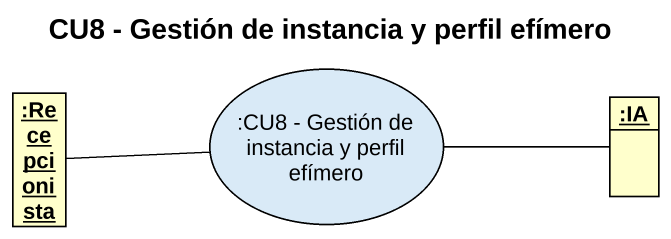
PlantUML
@startuml
title CU8 - Gestión de instancia y perfil efímero
allowmixing
hide circle
hide empty members
object ":Recepcionista" as Recepcionista
usecase ":CU8 - Gestión de instancia y perfil efímero" as CU8_Gestión_de_instancia_y
object ":IA" as IA
CU8_Gestión_de_instancia_y -left- Recepcionista
CU8_Gestión_de_instancia_y -right- IA
@enduml
